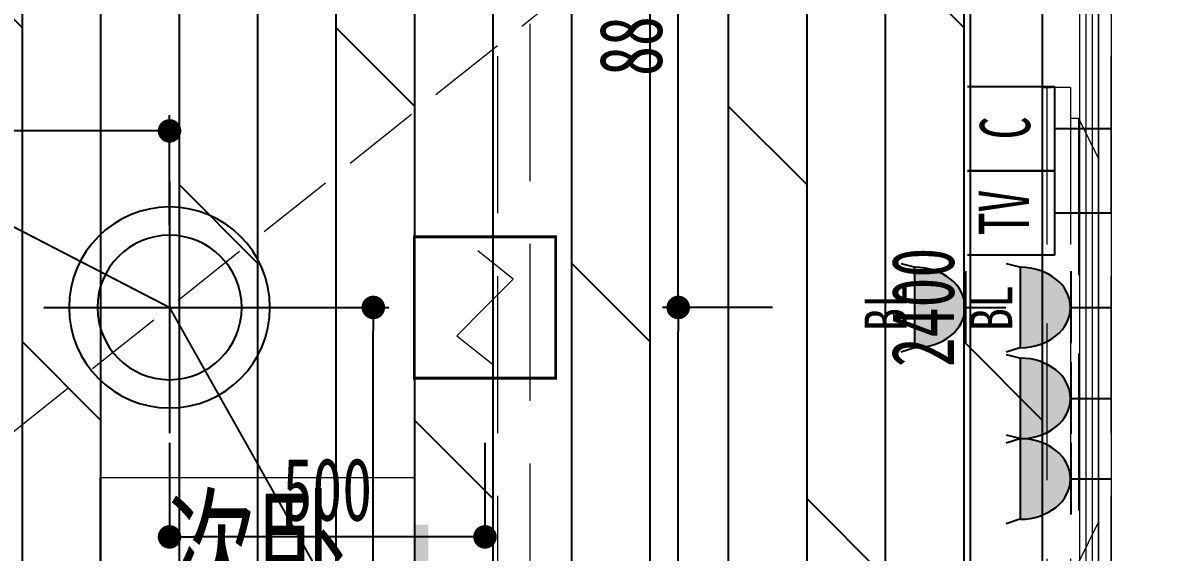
# Model space of a CAD drawing. Header units: millimetres. Extents: x 815519 to 890079, y 147095 to 251022.
# Drawn here: x 871708 to 873520, y 215428 to 216271 of the extents above; entities that cross this region are included whole.
import ezdxf
from ezdxf.enums import TextEntityAlignment as Align

# ---------------------------------------------------------------- set-up
doc = ezdxf.new("R2010")
doc.units = ezdxf.units.MM
doc.header["$LTSCALE"] = 1000
for name, pattern in [('( Hidden )', [0.375, 0.25, -0.125]), ('__DASH', [0.35, 0.25, -0.1]), ('DASH', [0.35, 0.25, -0.1]), ('DASHDOT', [1, 0.5, -0.25, 0, -0.25])]:
    doc.linetypes.add(name, pattern=pattern)
doc.layers.get('Defpoints').update_dxf_attribs({"color": 1})
for name, color, linetype in [('A-完成面尺寸标注', 53, 'Continuous'), ('EL-插座设备', 11, 'Continuous'), ('EQUIP-消防', 3, 'Continuous'), ('FC-材料分缝', 8, 'Continuous')]:
    doc.layers.add(name, color=color, linetype=linetype)
for name, color, linetype, lineweight in [('A-文字', 50, 'Continuous', 0), ('EL-插座尺寸', 53, 'Continuous', 0), ('EL-线路控制', 11, 'Continuous', 0), ('FF-活动家具', 33, 'Continuous', 0), ('L-梁', 91, 'DASH', 0), ('RC-天花灯具', 140, 'Continuous', 0), ('RC-天花灯具尺寸', 53, 'Continuous', 0), ('RC-天花造型', 40, 'Continuous', 0), ('S-WALL', 255, 'Continuous', 0), ('S-装饰完成线', 30, 'Continuous', 0)]:
    doc.layers.add(name, color=color, linetype=linetype, lineweight=lineweight)
doc.styles.add('HZ', font='')
doc.styles.get("Standard").update_dxf_attribs({"font": 'gbenor.shx', "bigfont": 'gbcbig.shx'})
doc.styles.add('TH-STYLE1', font='', dxfattribs={"width": 0.7})
doc.styles.add('文字标注', font='')
doc.styles.get('HZ').set_extended_font_data('SimSun')
doc.styles.get('TH-STYLE1').set_extended_font_data('STFangsong')
doc.styles.get('文字标注').set_extended_font_data('SimSun')
doc.dimstyles.new('[布局]1：50', dxfattribs={"dimtxt": 2, "dimasz": 0.75, "dimexe": 0.5, "dimexo": 0.8, "dimgap": 0.5, "dimtad": 1, "dimdec": 0, "dimlfac": 50, "dimrnd": 5, "dimdsep": 46, "dimtxsty": 'TH-STYLE1', "dimblk": 'DOT', "dimcen": 1, "dimdle": 0.5, "dimclrd": 53, "dimclre": 53, "dimclrt": 53, "dimadec": 0, "dimazin": 0, "dimtfac": 1, "dimtdec": 0, "dimtix": 1, "dimtmove": 2, "dimatfit": 3, "dimldrblk": 'HBA_DIMENSION_TICK-天华', "dimfxl": 3, "dimfxlon": 1, "dimarcsym": 0})
doc.dimstyles.new('TH-1：50', dxfattribs={"dimscale": 50, "dimtxt": 2, "dimasz": 0.75, "dimexe": 0.5, "dimexo": 0.8, "dimgap": 0.5, "dimtad": 1, "dimdec": 0, "dimrnd": 5, "dimdsep": 46, "dimtxsty": 'TH-STYLE1', "dimblk": 'DOT', "dimcen": 1, "dimdle": 0.5, "dimclrd": 53, "dimclre": 53, "dimclrt": 2, "dimadec": 0, "dimazin": 2, "dimtfac": 1, "dimtdec": 0, "dimtix": 1, "dimtmove": 2, "dimatfit": 3, "dimldrblk": 'HBA_DIMENSION_TICK-天华', "dimfxl": 3, "dimfxlon": 1, "dimarcsym": 0})
doc.dimstyles.new('TH-[布局]1：50', dxfattribs={"dimscale": 0, "dimtxt": 2, "dimasz": 0.75, "dimexe": 0.3, "dimexo": 0.8, "dimgap": 0.5, "dimtad": 1, "dimdec": 0, "dimrnd": 5, "dimdsep": 46, "dimtxsty": 'TH-STYLE1', "dimblk": 'DOT', "dimcen": 1, "dimdle": 0.5, "dimclrd": 53, "dimclre": 53, "dimclrt": 53, "dimadec": 0, "dimazin": 2, "dimtfac": 1, "dimtdec": 0, "dimtix": 1, "dimtmove": 2, "dimatfit": 3, "dimldrblk": 'HBA_DIMENSION_TICK-天华', "dimfxl": 3, "dimfxlon": 1, "dimarcsym": 0})

# ---------------------------------------------------------------- blocks, each defined once
blk = doc.blocks.new('A$C59F65D35')
at = {"layer": 'FF-活动家具', "linetype": '( Hidden )'}
for p, q in [((48.5, 58.1), (113.3, 90)), ((691.7, 90), (113.3, 90)), ((756.5, 58.1), (691.7, 90)), ((48.5, 45), (48.5, 58.1)), ((756.5, 58.1), (48.5, 58.1)), ((756.5, 45), (756.5, 58.1)), ((0, 45), (0, 0)), ((805, 45), (0, 45)), ((805, 45), (805, 0)), ((0, 0), (0, 15)), ((805, 7.4), (0, 7.4)), ((805, 0), (805, 15)), ((805, 0), (0, 0))]:
    blk.add_line(p, q, dxfattribs=at)
blk = doc.blocks.new('A$C071256C4')
at = {"layer": 'FF-活动家具', "ltscale": 2, "xscale": -1, "rotation": 180}
blk.add_blockref('A$C59F65D35', (0, 90), dxfattribs=at)
blk = doc.blocks.new('A$C0F4F02FF')
at = {"layer": 'FF-活动家具', "linetype": 'DASH'}
for p, q in [((1551.3, 103.4, 0), (0, 103.4, 0)), ((1602.6, 52.1, 0), (0, 52.1, 0))]:
    blk.add_line(p, q, dxfattribs=at)
blk = doc.blocks.new('A$C0A6165FC')
at = {"layer": 'RC-天花灯具', "color": 8, "lineweight": -2}
for p, q in [((200, 400), (200, 0)), ((400, 200), (0, 200))]:
    blk.add_line(p, q, dxfattribs=at)
at = {"layer": 'RC-天花灯具', "lineweight": -2}
blk.add_circle((200, 200), 160, dxfattribs=at)
at = {"layer": 'RC-天花灯具', "color": 8, "lineweight": -2}
blk.add_circle((200, 200), 115, dxfattribs=at)
blk = doc.blocks.new('wgwegwevberr')
at = {"layer": 'L-梁', "linetype": 'DASH'}
blk.add_line((848312.3, 139443.9), (848312.3, 145743.9), dxfattribs=at)
blk = doc.blocks.new('_Dot')
at = {"color": 33, "linetype": 'ByBlock', "lineweight": -2}
blk.add_line((-0.5, 0), (-1, 0), dxfattribs=at)
at = {"color": 33, "linetype": 'ByBlock', "const_width": 0.5}
blk.add_lwpolyline([(-0.25, 0, 1), (0.25, 0, 1)], format="xyb", close=True, dxfattribs=at)
blk = doc.blocks.new('*D1053')
at = {"layer": 'Defpoints', "color": 0, "transparency": 16777216}
for p in [(872752.1, 215817.5), (873441.8, 215817.5), (873421.8, 214617.5, 6.9)]:
    blk.add_point(p, dxfattribs=at)
at = {"layer": 'EL-插座尺寸', "color": 53, "lineweight": -2, "transparency": 16777216}
for p, q in [((872902.1, 215817.5), (872727.1, 215817.5)), ((872752.1, 214655), (872752.1, 215780)), ((872902.1, 214617.5), (872727.1, 214617.5))]:
    blk.add_line(p, q, dxfattribs=at)
at = {"layer": 'EL-插座尺寸', "color": 53, "lineweight": -2, "transparency": 16777216, "xscale": 37.5, "yscale": 37.5, "zscale": 37.5}
for p, rotation in [((872752.1, 215817.5), 90), ((872752.1, 214617.5), 270)]:
    blk.add_blockref('_Dot', p, dxfattribs=dict(at, rotation=rotation))
at = {"layer": 'EL-插座尺寸', "color": 2, "transparency": 16777216, "insert": (872677.1, 215217.5), "char_height": 100, "attachment_point": 5, "rotation": 90, "style": 'TH-STYLE1'}
blk.add_mtext('1200', dxfattribs=at)
blk = doc.blocks.new('HBA_DIMENSION_TICK-天华')
at = {"color": 50, "linetype": 'ByBlock'}
for points in [[(-72.714, 62.307), (-54.906, 79.963), (-12, -0.037), (0, 0)], [(-72.714, -62.307), (-54.906, -79.963), (-12, 0.037), (0, 0)]]:
    blk.add_solid(points, dxfattribs=at)
blk = doc.blocks.new('*D1072')
at = {"layer": 'Defpoints', "color": 0, "transparency": 16777216}
for p in [(872752.1, 216697.5), (873421.8, 216697.5), (873441.8, 215817.5, -6.9)]:
    blk.add_point(p, dxfattribs=at)
at = {"layer": 'EL-插座尺寸', "color": 53, "lineweight": -2, "transparency": 16777216}
for p, q in [((872902.1, 216697.5), (872727.1, 216697.5)), ((872752.1, 215855), (872752.1, 216660)), ((872902.1, 215817.5), (872727.1, 215817.5))]:
    blk.add_line(p, q, dxfattribs=at)
at = {"layer": 'EL-插座尺寸', "color": 53, "lineweight": -2, "transparency": 16777216, "xscale": 37.5, "yscale": 37.5, "zscale": 37.5}
for p, rotation in [((872752.1, 216697.5), 90), ((872752.1, 215817.5), 270)]:
    blk.add_blockref('_Dot', p, dxfattribs=dict(at, rotation=rotation))
at = {"layer": 'EL-插座尺寸', "color": 2, "transparency": 16777216, "insert": (872677.1, 216257.5), "char_height": 100, "attachment_point": 5, "rotation": 90, "style": 'TH-STYLE1'}
blk.add_mtext('880', dxfattribs=at)
blk = doc.blocks.new('*U222')
at = {"color": 140}
blk.add_lwpolyline([(-5.406, -2.338), (4.594, -2.338), (4.594, 2.328), (-5.406, 2.328), (-5.406, -2.338)], dxfattribs=at)
at = {"color": 140, "ltscale": 4}
for points in [[(-5.406, 0.828), (-5.856, 0.828), (-5.406, -2.338), (-5.856, -2.788)], [(2.344, -2.338), (2.344, -2.788), (-5.406, -2.338), (-5.856, -2.788)]]:
    blk.add_solid(points, dxfattribs=at)
at = {"color": 2, "ltscale": 4, "style": 'TH-STYLE1', "width": 0.7, "flags": 8}
blk.add_attdef('功能区文字', text='', height=2.5, dxfattribs=at).set_placement((-0.406, 0.099), align=Align.MIDDLE_CENTER)
blk = doc.blocks.new('*D1158')
at = {"layer": 'A-完成面尺寸标注', "color": 53, "lineweight": -2, "ltscale": 0.5, "transparency": 16777216}
for p, q in [((873337, 217017.5), (873192.4, 217017.5)), ((873217.4, 216980), (873217.4, 214655)), ((873301.8, 214617.5), (873192.4, 214617.5))]:
    blk.add_line(p, q, dxfattribs=at)
at = {"layer": 'Defpoints', "color": 0, "ltscale": 0.5, "transparency": 16777216}
for p in [(873377, 217017.5, 6.9), (873217.4, 214617.5), (873341.8, 214617.5)]:
    blk.add_point(p, dxfattribs=at)
at = {"layer": 'A-完成面尺寸标注', "color": 53, "lineweight": -2, "ltscale": 0.5, "transparency": 16777216, "xscale": 37.49999999999999, "yscale": 37.49999999999999, "zscale": 37.49999999999999}
for p, rotation in [((873217.4, 217017.5), 90), ((873217.4, 214617.5), 270)]:
    blk.add_blockref('_Dot', p, dxfattribs=dict(at, rotation=rotation))
at = {"layer": 'A-完成面尺寸标注', "color": 53, "ltscale": 0.5, "transparency": 16777216, "insert": (873142.4, 215817.5), "char_height": 100, "attachment_point": 5, "rotation": 90, "style": 'TH-STYLE1'}
blk.add_mtext('2400', dxfattribs=at)
blk = doc.blocks.new('*D1390')
at = {"layer": 'Defpoints', "color": 0, "ltscale": 0.5, "transparency": 16777216}
for p in [(870441.8, 216098.6), (870441.8, 215817.5, 6.9), (871941.8, 215817.5)]:
    blk.add_point(p, dxfattribs=at)
at = {"layer": 'RC-天花灯具尺寸', "color": 53, "lineweight": -2, "ltscale": 0.5, "transparency": 16777216}
for p, q in [((870441.8, 215948.7), (870441.8, 216123.6)), ((871941.8, 215948.6), (871941.8, 216123.6)), ((871904.3, 216098.6), (870479.3, 216098.6))]:
    blk.add_line(p, q, dxfattribs=at)
at = {"layer": 'RC-天花灯具尺寸', "color": 53, "lineweight": -2, "ltscale": 0.5, "transparency": 16777216, "xscale": 37.49999999999999, "yscale": 37.49999999999999, "zscale": 37.49999999999999, "rotation": 180}
blk.add_blockref('_Dot', (870441.8, 216098.6), dxfattribs=at)
at = {"layer": 'RC-天花灯具尺寸', "color": 53, "lineweight": -2, "ltscale": 0.5, "transparency": 16777216, "xscale": 37.49999999999999, "yscale": 37.49999999999999, "zscale": 37.49999999999999}
blk.add_blockref('_Dot', (871941.8, 216098.6), dxfattribs=at)
at = {"layer": 'RC-天花灯具尺寸', "color": 53, "ltscale": 0.5, "transparency": 16777216, "insert": (871191.8, 216173.6), "char_height": 100, "attachment_point": 5, "style": 'TH-STYLE1'}
blk.add_mtext('1500', dxfattribs=at)
blk = doc.blocks.new('*D1391')
at = {"layer": 'Defpoints', "color": 0, "ltscale": 0.5, "transparency": 16777216}
for p in [(871941.8, 215817.5), (872266.4, 215817.5), (872388, 214617.5, 6.9)]:
    blk.add_point(p, dxfattribs=at)
at = {"layer": 'RC-天花灯具尺寸', "color": 53, "lineweight": -2, "ltscale": 0.5, "transparency": 16777216}
for p, q in [((872116.4, 215817.5), (872291.4, 215817.5)), ((872266.4, 214655), (872266.4, 215780)), ((872348, 214617.5), (872241.4, 214617.5))]:
    blk.add_line(p, q, dxfattribs=at)
at = {"layer": 'RC-天花灯具尺寸', "color": 53, "lineweight": -2, "ltscale": 0.5, "transparency": 16777216, "xscale": 37.49999999999999, "yscale": 37.49999999999999, "zscale": 37.49999999999999}
for p, rotation in [((872266.4, 215817.5), 90), ((872266.4, 214617.5), 270)]:
    blk.add_blockref('_Dot', p, dxfattribs=dict(at, rotation=rotation))
at = {"layer": 'RC-天花灯具尺寸', "color": 53, "ltscale": 0.5, "transparency": 16777216, "insert": (872191.4, 215217.5), "char_height": 100, "attachment_point": 5, "rotation": 90, "style": 'TH-STYLE1'}
blk.add_mtext('1200', dxfattribs=at)
blk = doc.blocks.new('A$C0F24531A')
at = {"layer": 'EL-插座设备'}
blk.add_hatch(color=11, dxfattribs=at).paths.add_polyline_path([(-2.977, 5.372, 0.998307), (2.976, 5.372)])
at = {"layer": 'EL-插座设备', "color": 11}
for p, q in [((-2.977, 5.397), (-3.309, 6.215)), ((2.976, 5.406), (3.223, 6.198)), ((2.976, 5.372), (2.976, 5.406)), ((-2.977, 5.372), (2.976, 5.372)), ((2.672, 2.391), (-2.628, 2.391)), ((0, 2.401), (0, 0))]:
    blk.add_line(p, q, dxfattribs=at)
blk.add_arc((-0.001, 5.377), 2.976, 180.09681, 359.90268, dxfattribs=at)
blk = doc.blocks.new('A$C43BA3555')
at = {"layer": 'EL-插座设备', "color": 11, "xscale": 42.42424242361449, "yscale": 42.42424242361449, "zscale": 42.42424242361449, "rotation": 180}
blk.add_blockref('A$C0F24531A', (0, 0), dxfattribs=at)
at = {"layer": 'EL-插座设备', "color": 11, "style": '文字标注'}
blk.add_attdef('F', (-32.4, -348.7), '', height=106.1, dxfattribs=at)
blk = doc.blocks.new('A$C66266C87')
at = {"layer": 'EL-插座设备'}
for p, q in [((0, 1.131), (0, 2.859)), ((3.36, 2.859), (3.36, 1.131)), ((3.36, 1.131), (0, 1.131)), ((1.68, 1.131), (1.68, 0))]:
    blk.add_line(p, q, dxfattribs=at)
at = {"layer": 'EL-插座设备', "style": 'HZ', "width": 0.8}
blk.add_attdef('OUT', (0.558, 1.476), '', height=1.12, dxfattribs=at)
blk = doc.blocks.new('A$C04D951FC')
at = {"layer": 'RC-天花灯具'}
for p, q in [((-4.5, 4.5), (-4.5, 0)), ((0, 0), (0, 4.5)), ((-3.15, 3.15), (-2.025, 4.05)), ((-2.25, 2.25), (-3.15, 3.15)), ((-2.25, 2.25), (-1.35, 1.35)), ((-1.35, 1.35), (-2.475, 0.45)), ((-4.5, 0), (0, 0))]:
    blk.add_line(p, q, dxfattribs=at)
at = {"layer": 'RC-天花灯具', "const_width": 0.09}
blk.add_lwpolyline([(-4.5, 4.5), (0, 4.5), (0, 0), (-4.5, 0), (-4.5, 4.5), (0, 4.5)], dxfattribs=at)
at = {"layer": 'RC-天花灯具'}
for p in [(-4.5, 2.25), (0, 2.25), (-2.25, 0)]:
    blk.add_point(p, dxfattribs=at)
at = {"layer": 'RC-天花灯具', "flags": 1}
blk.add_attdef('A', text='', height=0.00009, dxfattribs=at).set_placement((-2.25, 2.25), align=Align.MIDDLE_CENTER)
blk = doc.blocks.new('*D1423')
at = {"layer": 'Defpoints', "color": 0, "ltscale": 0.5, "transparency": 16777216}
for p in [(871941.8, 215817.5), (872444.3, 215817.5), (871941.8, 215452.2)]:
    blk.add_point(p, dxfattribs=at)
at = {"layer": 'EQUIP-消防', "color": 53, "lineweight": -2, "ltscale": 0.5, "transparency": 16777216}
for p, q in [((871941.8, 215602.2), (871941.8, 215437.2)), ((872444.3, 215602.2), (872444.3, 215437.2)), ((872406.8, 215452.2), (871979.3, 215452.2))]:
    blk.add_line(p, q, dxfattribs=at)
at = {"layer": 'EQUIP-消防', "color": 53, "lineweight": -2, "ltscale": 0.5, "transparency": 16777216, "xscale": 37.49999999999999, "yscale": 37.49999999999999, "zscale": 37.49999999999999, "rotation": 180}
blk.add_blockref('_Dot', (871941.8, 215452.2), dxfattribs=at)
at = {"layer": 'EQUIP-消防', "color": 53, "lineweight": -2, "ltscale": 0.5, "transparency": 16777216, "xscale": 37.49999999999999, "yscale": 37.49999999999999, "zscale": 37.49999999999999}
blk.add_blockref('_Dot', (872444.3, 215452.2), dxfattribs=at)
at = {"layer": 'EQUIP-消防', "color": 53, "ltscale": 0.5, "transparency": 16777216, "insert": (872193.1, 215527.2), "char_height": 100, "attachment_point": 5, "style": 'TH-STYLE1'}
blk.add_mtext('500', dxfattribs=at)

msp = doc.modelspace()

# ---------------------------------------------------------------- hatches: boundary and pattern name
at = {"layer": 'FC-材料分缝', "ltscale": 0.5}
h = msp.add_hatch(dxfattribs=at)
h.set_pattern_fill('DOLMIT', color=250, scale=500, angle=90, style=0, double=1)
h.set_pattern_definition([(90, (848332.29, 214637.52), (-125, 8e-15), []), (135, (848332.3, 214637.52), (-250, -250), [176.777, -353.5534])])
h.paths.add_polyline_path([(873421.8, 214637.5), (873421.8, 216997.5), (870461.8, 216997.5), (870461.8, 214037.5), (872171.6, 214037.5), (872171.6, 214637.5)])

# ---------------------------------------------------------------- linework, layer by layer
at = {"layer": 'EL-线路控制', "linetype": 'DASHDOT', "ltscale": 0.1, "const_width": 3}
msp.add_lwpolyline([(872435, 214942.2), (871941.8, 215817.5), (870595.9, 216512.7)], dxfattribs=at)
at = {"layer": 'RC-天花灯具尺寸', "color": 250, "linetype": '__DASH', "ltscale": 0.5}
msp.add_line((873421.8, 216997.5), (870461.8, 214637.5), dxfattribs=at)
at = {"layer": 'RC-天花造型', "ltscale": 0.5}
msp.add_lwpolyline([(873421.8, 216997.5), (870461.8, 216997.5), (870461.8, 214637.5), (873421.8, 214637.5)], close=True, dxfattribs=at)
at = {"layer": 'RC-天花造型', "color": 250, "ltscale": 0.5}
for points in [[(873411.8, 216987.5), (870471.8, 216987.5), (870471.8, 214647.5), (873411.8, 214647.5)], [(873401.8, 216977.5), (870481.8, 216977.5), (870481.8, 214657.5), (873401.8, 214657.5)]]:
    msp.add_lwpolyline(points, close=True, dxfattribs=at)
at = {"layer": 'RC-天花造型', "color": 8, "ltscale": 0.5}
msp.add_lwpolyline([(873391.8, 216967.5), (870491.8, 216967.5), (870491.8, 214667.5), (873391.8, 214667.5)], close=True, dxfattribs=at)
at = {"layer": 'S-WALL'}
msp.add_line((873441.8, 216417.5), (873441.8, 214617.5), dxfattribs=at)
at = {"layer": 'S-装饰完成线'}
msp.add_lwpolyline([(872521.8, 217084.2), (872521.8, 216997.5), (873421.8, 216997.5), (873421.8, 214637.5), (873341.8, 214637.5), (873341.8, 214497.5), (874291.8, 214497.5), (874291.8, 214517.5)], dxfattribs=at)

# ---------------------------------------------------------------- block references
at = {"layer": 'A-文字'}
ref = msp.add_blockref('*U222', (872061.2, 215430.4), dxfattribs=dict(at, xscale=-50, yscale=50, zscale=50))
ref.add_attrib('功能区文字', '次卧', dxfattribs={"layer": '0', "color": 2, "ltscale": 4, "height": 150, "style": 'TH-STYLE1', "width": 0.7}).set_placement((872080.7, 215435.4), align=Align.MIDDLE_CENTER)
at = {"layer": 'EL-插座设备'}
ref = msp.add_blockref('A$C66266C87', (873441.8, 216035.1, -6.9), dxfattribs=dict(at, xscale=40, yscale=80, zscale=50, rotation=90))
ref.add_attrib('OUT', 'C', dxfattribs={"layer": '0', "height": 80, "rotation": 90, "style": '文字标注', "width": 0.666667}).set_placement((873312.7, 216103.3, -6.9), align=Align.CENTER)
ref = msp.add_blockref('A$C66266C87', (873441.8, 215900.7, -6.9), dxfattribs=dict(at, xscale=40, yscale=80, zscale=50, rotation=90))
ref.add_attrib('OUT', 'TV', dxfattribs={"layer": '0', "height": 80, "rotation": 90, "style": '文字标注', "width": 0.666667}).set_placement((873310.9, 215968.6, -6.9), align=Align.CENTER)
ref = msp.add_blockref('A$C43BA3555', (873274, 215817.5, -6.9), dxfattribs=dict(at, xscale=0.508, yscale=0.635, zscale=0.508, rotation=270))
ref.add_attrib('F', 'BL', (873116.2, 215779.9, -6.9), dxfattribs={"layer": '0', "height": 67.35, "rotation": 90, "style": '文字标注', "width": 0.8})
ref = msp.add_blockref('A$C43BA3555', (873441.8, 215817.5, -6.9), dxfattribs=dict(at, xscale=0.508, yscale=0.635, zscale=0.508, rotation=270))
ref.add_attrib('F', 'BL', (873284.1, 215779.9, -6.9), dxfattribs={"layer": '0', "height": 67.35, "rotation": 90, "style": '文字标注', "width": 0.8})
at = {"layer": 'EL-插座设备', "xscale": 0.508, "yscale": 0.635, "zscale": 0.508, "rotation": 270}
for p in [(873441.8, 215672.7, -6.9), (873441.8, 215544.5, -6.9)]:
    msp.add_blockref('A$C43BA3555', p, dxfattribs=at)
at = {"layer": 'EQUIP-消防', "color": 250, "ltscale": 0.5, "xscale": -49.99999999999999, "yscale": 49.99999999999999, "zscale": 49.99999999999999}
msp.add_blockref('A$C04D951FC', (872331.8, 215705), dxfattribs=at)
at = {"layer": 'FF-活动家具', "ltscale": 0.3, "rotation": 90.00000000000001}
msp.add_blockref('A$C0F4F02FF', (872567.7, 215016.2, 0), dxfattribs=at)
at = {"layer": 'FF-活动家具', "extrusion": (0, 0, -1), "xscale": -1, "zscale": -1, "rotation": 270}
msp.add_blockref('A$C071256C4', (-873421.8, 215362.5), dxfattribs=at)
at = {"layer": 'L-梁', "color": 7, "xscale": -1}
msp.add_blockref('wgwegwevberr', (1721754.1, 71273.6), dxfattribs=at)
at = {"layer": 'RC-天花灯具', "color": 6, "lineweight": -2, "xscale": -1}
msp.add_blockref('A$C0A6165FC', (872141.8, 215617.5), dxfattribs=at)

# ---------------------------------------------------------------- dimensions: what is measured, and where the dimension line sits
at = {"layer": 'A-完成面尺寸标注', "ltscale": 0.5}
dim = msp.add_linear_dim(base=(873217.4, 214617.5, -6.9), p1=(873377, 217017.5), p2=(873341.8, 214617.5, -6.9), angle=90, dimstyle='[布局]1：50', override={"dimscale": 50, "dimlfac": 1}, dxfattribs=at)
dim.commit()
dim.dimension.update_dxf_attribs({"geometry": '*D1158', "text_midpoint": (873142.4, 215817.5, -6.9)})
at = {"layer": 'EL-插座尺寸'}
for base, p1, p2, picture, middle in [((872752.1, 216697.5), (873441.8, 215817.5, -6.9), (873421.8, 216697.5), '*D1072', (872677.1, 216257.5)), ((872752.1, 215817.5, -6.9), (873421.8, 214617.5), (873441.8, 215817.5, -6.9), '*D1053', (872677.1, 215217.5, -6.9))]:
    dim = msp.add_linear_dim(base=base, p1=p1, p2=p2, angle=90, dimstyle='TH-1：50', dxfattribs=at)
    dim.commit()
    dim.dimension.update_dxf_attribs({"geometry": picture, "text_midpoint": middle})
at = {"layer": 'EQUIP-消防', "color": 250, "ltscale": 0.5}
dim = msp.add_linear_dim(base=(871941.8254, 215452.2207), p1=(872444.3001, 215817.4968), p2=(871941.8254, 215817.4968), angle=180, dimstyle='TH-[布局]1：50', override={"dimscale": 50, "dimarcsym": 1}, dxfattribs=at)
dim.commit()
dim.dimension.update_dxf_attribs({"geometry": '*D1423', "text_midpoint": (872193.0628, 215527.2207)})
at = {"layer": 'RC-天花灯具尺寸', "ltscale": 0.5}
for base, p1, p2, angle, picture, middle in [((870441.8, 216098.6, -6.9), (871941.8, 215817.5, -6.9), (870441.8, 215817.5), 180, '*D1390', (871191.8, 216173.6, -6.9)), ((872266.4, 215817.5, -6.9), (872388, 214617.5), (871941.8, 215817.5, -6.9), 90, '*D1391', (872191.4, 215217.5, -6.9))]:
    dim = msp.add_linear_dim(base=base, p1=p1, p2=p2, angle=angle, dimstyle='[布局]1：50', override={"dimscale": 50, "dimlfac": 1}, dxfattribs=at)
    dim.commit()
    dim.dimension.update_dxf_attribs({"geometry": picture, "text_midpoint": middle})

doc.saveas('drawing.dxf')
